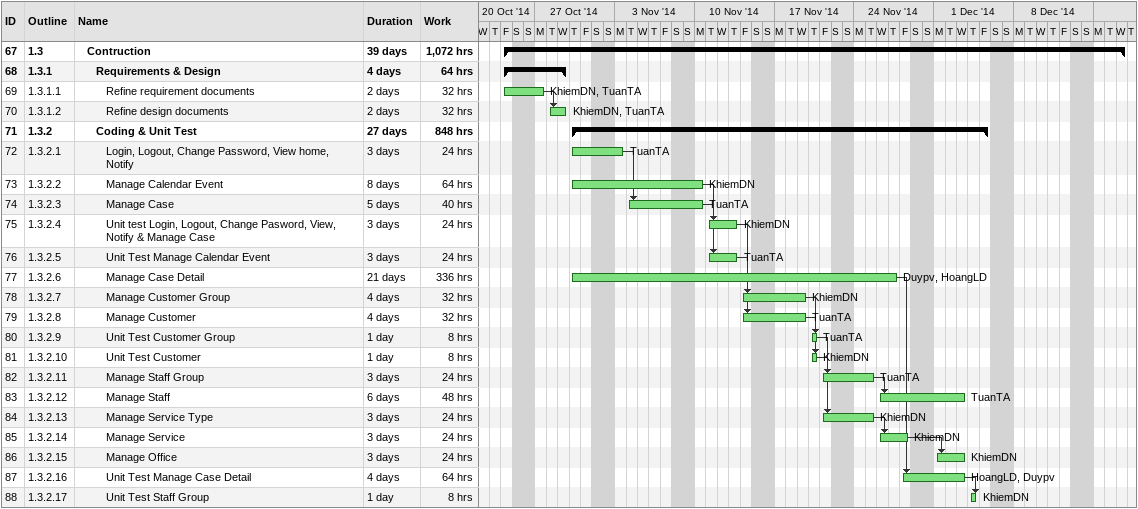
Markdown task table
| ID | WBS | Task | Duration | Start | Finish | Predecessors | Resources | Work (h) |
|---|---|---|---|---|---|---|---|---|
| 67 | 1.3 | **Contruction** | 39d | 2014-10-24 | 2014-12-17 |  |  | 1072 |
| 68 | 1.3.1 | **Requirements & Design** | 4d | 2014-10-24 | 2014-10-29 |  |  | 64 |
| 69 | 1.3.1.1 | Refine requirement documents | 2d | 2014-10-24 | 2014-10-27 |  | KhiemDN, TuanTA | 32 |
| 70 | 1.3.1.2 | Refine design documents | 2d | 2014-10-28 | 2014-10-29 | 69 | KhiemDN, TuanTA | 32 |
| 71 | 1.3.2 | **Coding & Unit Test** | 27d | 2014-10-30 | 2014-12-05 |  |  | 848 |
| 72 | 1.3.2.1 | Login, Logout, Change Password, View home, Notify | 3d | 2014-10-30 | 2014-11-03 |  | TuanTA | 24 |
| 73 | 1.3.2.2 | Manage Calendar Event | 8d | 2014-10-30 | 2014-11-10 |  | KhiemDN | 64 |
| 74 | 1.3.2.3 | Manage Case | 5d | 2014-11-04 | 2014-11-10 | 72 | TuanTA | 40 |
| 75 | 1.3.2.4 | Unit test Login, Logout, Change Pasword, View, Notify & Manage Case | 3d | 2014-11-11 | 2014-11-13 | 74 | KhiemDN | 24 |
| 76 | 1.3.2.5 | Unit Test Manage Calendar Event | 3d | 2014-11-11 | 2014-11-13 | 73 | TuanTA | 24 |
| 77 | 1.3.2.6 | Manage Case Detail | 21d | 2014-10-30 | 2014-11-27 |  | Duypv, HoangLD | 336 |
| 78 | 1.3.2.7 | Manage Customer Group | 4d | 2014-11-14 | 2014-11-19 | 76 | KhiemDN | 32 |
| 79 | 1.3.2.8 | Manage Customer | 4d | 2014-11-14 | 2014-11-19 | 75 | TuanTA | 32 |
| 80 | 1.3.2.9 | Unit Test Customer Group | 1d | 2014-11-20 | 2014-11-20 | 78 | TuanTA | 8 |
| 81 | 1.3.2.10 | Unit Test Customer | 1d | 2014-11-20 | 2014-11-20 | 79 | KhiemDN | 8 |
| 82 | 1.3.2.11 | Manage Staff Group | 3d | 2014-11-21 | 2014-11-25 | 81 | TuanTA | 24 |
| 83 | 1.3.2.12 | Manage Staff | 6d | 2014-11-26 | 2014-12-03 | 82 | TuanTA | 48 |
| 84 | 1.3.2.13 | Manage Service Type | 3d | 2014-11-21 | 2014-11-25 | 80 | KhiemDN | 24 |
| 85 | 1.3.2.14 | Manage Service | 3d | 2014-11-26 | 2014-11-28 | 84 | KhiemDN | 24 |
| 86 | 1.3.2.15 | Manage Office | 3d | 2014-12-01 | 2014-12-03 | 85 | KhiemDN | 24 |
| 87 | 1.3.2.16 | Unit Test Manage Case Detail | 4d | 2014-11-28 | 2014-12-03 | 77 | HoangLD, Duypv | 64 |
| 88 | 1.3.2.17 | Unit Test Staff Group | 1d | 2014-12-04 | 2014-12-04 | 87 | KhiemDN | 8 |
